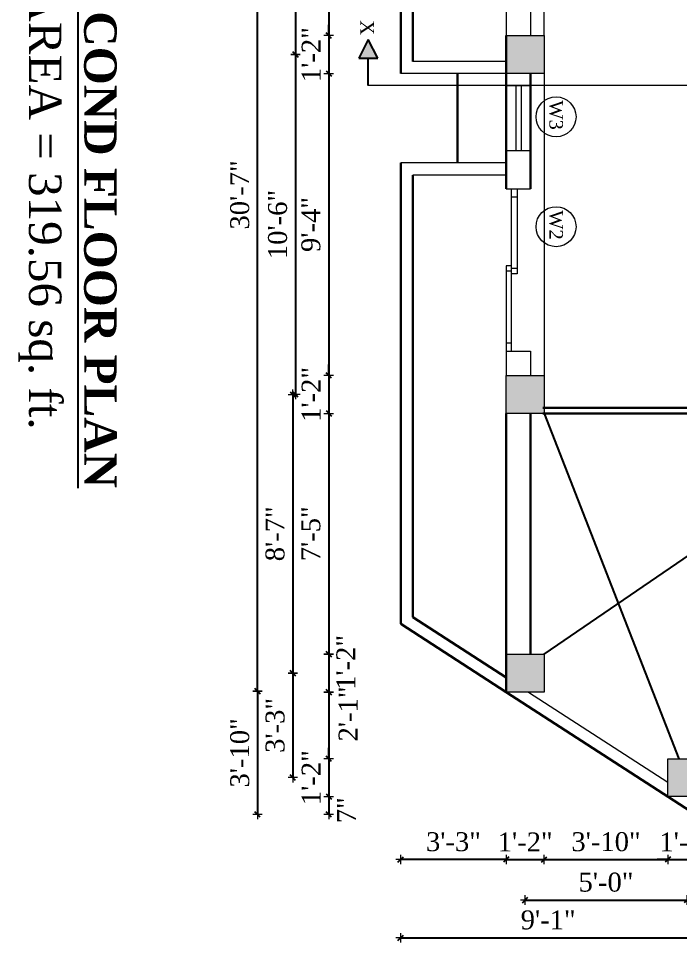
# Model space of a CAD drawing. Header units: inches. Extents: x 151827 to 346502, y -56182 to -23217.
# Drawn here: x 166380.8 to 166625.5, y -26764 to -26422.6 of the extents above; entities that cross this region are included whole.
import ezdxf

# ---------------------------------------------------------------- set-up
doc = ezdxf.new("R2010")
doc.units = ezdxf.units.IN
doc.header["$LTSCALE"] = 5
doc.header["$MEASUREMENT"] = 0
for name, color, linetype, lineweight in [('A-WALL', 7, 'Continuous', 9), ('Dimension', 7, 'Continuous', 18), ('Dw', 2, 'Continuous', 18)]:
    doc.layers.add(name, color=color, linetype=linetype, lineweight=lineweight)
doc.layers.add('dim line', color=7, linetype='Continuous', lineweight=15, true_color=0xfab2b2)
doc.layers.add('TEXT', color=6, linetype='Continuous')
doc.layers.add('WALL', color=7, linetype='Continuous')
doc.styles.add('ordinary', font='times.ttf')
doc.dimstyles.new('Copy of 96', dxfattribs={"dimtxt": 7, "dimasz": 4, "dimexe": 0.5, "dimexo": 0.5, "dimgap": 3, "dimtad": 1, "dimdec": 1, "dimzin": 11, "dimdsep": 46, "dimlunit": 4, "dimtxsty": 'ordinary', "dimblk": 'OBLIQUE', "dimcen": 0.09, "dimse1": 1, "dimse2": 1, "dimclrt": 6, "dimazin": 0, "dimtfac": 1, "dimtdec": 1, "dimtix": 1, "dimtmove": 2, "dimatfit": 3, "dimldrblk": 'leader', "dimfxl": 0.5, "dimfxlon": 1, "dimtolj": 1, "dimtzin": 0, "dimarcsym": 0})

# ---------------------------------------------------------------- blocks, each defined once
blk = doc.blocks.new('oblique')
at = {"color": 0, "lineweight": -2}
blk.add_line((0.25, 0.25), (-0.25, -0.25), dxfattribs=at)
at = {"layer": 'dim line', "lineweight": 9}
for p, q in [((-0.4375, 0), (0.4375, 0)), ((0, 0.4375), (0, -0.4375))]:
    blk.add_line(p, q, dxfattribs=at)
blk = doc.blocks.new('*D2482')
at = {"layer": 'A-WALL', "color": 0, "lineweight": -2, "ltscale": 5, "transparency": 16777216}
for p, q in [((166561.05, -26733.35), (166557.05, -26733.35)), ((166561.05, -26733.35), (166575.05, -26733.35)), ((166575.05, -26733.35), (166579.05, -26733.35))]:
    blk.add_line(p, q, dxfattribs=at)
at = {"layer": 'Defpoints', "color": 0, "ltscale": 5, "transparency": 16777216}
for p in [(166561.05, -26671.48), (166575.05, -26671.48), (166575.05, -26733.35)]:
    blk.add_point(p, dxfattribs=at)
at = {"layer": 'A-WALL', "color": 0, "lineweight": -2, "ltscale": 5, "transparency": 16777216, "xscale": 4, "yscale": 4, "zscale": 4}
blk.add_blockref('oblique', (166561.05, -26733.35), dxfattribs=at)
at = {"layer": 'A-WALL', "color": 0, "lineweight": -2, "ltscale": 5, "transparency": 16777216, "xscale": 4, "yscale": 4, "zscale": 4, "rotation": 180}
blk.add_blockref('oblique', (166575.05, -26733.35), dxfattribs=at)
at = {"layer": 'A-WALL', "color": 6, "ltscale": 5, "transparency": 16777216, "insert": (166568.05, -26726.85), "char_height": 7, "attachment_point": 5, "style": 'ordinary'}
blk.add_mtext('\\A1;1\'-2"', dxfattribs=at)
blk = doc.blocks.new('_OBLIQUE')
at = {"color": 0, "linetype": 'ByBlock'}
blk.add_line((-0.5, -0.5), (0.5, 0.5), dxfattribs=at)
blk = doc.blocks.new('leader')
at = {"layer": 'Dimension'}
for p, q in [((0, -4.328), (0, 4.328)), ((-4.424, 0), (4.424, 0))]:
    blk.add_line(p, q, dxfattribs=at)
blk = doc.blocks.new('*D2483')
at = {"layer": 'A-WALL', "color": 0, "lineweight": -2, "ltscale": 5, "transparency": 16777216}
blk.add_line((166575.05, -26733.35), (166620.83, -26733.35), dxfattribs=at)
at = {"layer": 'Defpoints', "color": 0, "ltscale": 5, "transparency": 16777216}
for p in [(166575.05, -26671.48), (166620.83, -26710.09), (166620.83, -26733.35)]:
    blk.add_point(p, dxfattribs=at)
at = {"layer": 'A-WALL', "color": 0, "lineweight": -2, "ltscale": 5, "transparency": 16777216, "xscale": 4, "yscale": 4, "zscale": 4, "rotation": 180}
blk.add_blockref('oblique', (166575.05, -26733.35), dxfattribs=at)
at = {"layer": 'A-WALL', "color": 0, "lineweight": -2, "ltscale": 5, "transparency": 16777216, "xscale": 4, "yscale": 4, "zscale": 4}
blk.add_blockref('oblique', (166620.83, -26733.35), dxfattribs=at)
at = {"layer": 'A-WALL', "color": 6, "ltscale": 5, "transparency": 16777216, "insert": (166597.94, -26726.79), "char_height": 7, "attachment_point": 5, "style": 'ordinary'}
blk.add_mtext('\\A1;3\'-10"', dxfattribs=at)
blk = doc.blocks.new('*D2484')
at = {"layer": 'A-WALL', "color": 0, "lineweight": -2, "ltscale": 5, "transparency": 16777216}
for p, q in [((166620.83, -26733.35), (166616.83, -26733.35)), ((166620.83, -26733.35), (166634.83, -26733.35)), ((166634.83, -26733.35), (166638.83, -26733.35))]:
    blk.add_line(p, q, dxfattribs=at)
at = {"layer": 'Defpoints', "color": 0, "ltscale": 5, "transparency": 16777216}
for p in [(166620.83, -26710.09), (166634.83, -26710.09), (166634.83, -26733.35)]:
    blk.add_point(p, dxfattribs=at)
at = {"layer": 'A-WALL', "color": 0, "lineweight": -2, "ltscale": 5, "transparency": 16777216, "xscale": 4, "yscale": 4, "zscale": 4}
blk.add_blockref('oblique', (166620.83, -26733.35), dxfattribs=at)
at = {"layer": 'A-WALL', "color": 0, "lineweight": -2, "ltscale": 5, "transparency": 16777216, "xscale": 4, "yscale": 4, "zscale": 4, "rotation": 180}
blk.add_blockref('oblique', (166634.83, -26733.35), dxfattribs=at)
at = {"layer": 'A-WALL', "color": 6, "ltscale": 5, "transparency": 16777216, "insert": (166627.83, -26726.85), "char_height": 7, "attachment_point": 5, "style": 'ordinary'}
blk.add_mtext('\\A1;1\'-2"', dxfattribs=at)
blk = doc.blocks.new('*D2489')
at = {"layer": 'A-WALL', "color": 0, "lineweight": -2, "ltscale": 5, "transparency": 16777216}
blk.add_line((166568.05, -26748.31), (166627.83, -26748.31), dxfattribs=at)
at = {"layer": 'Defpoints', "color": 0, "ltscale": 5, "transparency": 16777216}
for p in [(166568.05, -26664.48), (166627.83, -26703.09), (166627.83, -26748.31)]:
    blk.add_point(p, dxfattribs=at)
at = {"layer": 'A-WALL', "color": 0, "lineweight": -2, "ltscale": 5, "transparency": 16777216, "xscale": 4, "yscale": 4, "zscale": 4, "rotation": 180}
blk.add_blockref('oblique', (166568.05, -26748.31), dxfattribs=at)
at = {"layer": 'A-WALL', "color": 0, "lineweight": -2, "ltscale": 5, "transparency": 16777216, "xscale": 4, "yscale": 4, "zscale": 4}
blk.add_blockref('oblique', (166627.83, -26748.31), dxfattribs=at)
at = {"layer": 'A-WALL', "color": 6, "ltscale": 5, "transparency": 16777216, "insert": (166597.94, -26741.75), "char_height": 7, "attachment_point": 5, "style": 'ordinary'}
blk.add_mtext('\\A1;5\'-0"', dxfattribs=at)
blk = doc.blocks.new('*D2505')
at = {"layer": 'A-WALL', "color": 0, "lineweight": -2, "ltscale": 5, "transparency": 16777216}
blk.add_line((166522.05, -26762.26), (166631.06, -26762.26), dxfattribs=at)
at = {"layer": 'Defpoints', "color": 0, "ltscale": 5, "transparency": 16777216}
for p in [(166522.05, -26646.28), (166631.06, -26716.72), (166631.06, -26762.26)]:
    blk.add_point(p, dxfattribs=at)
at = {"layer": 'A-WALL', "color": 0, "lineweight": -2, "ltscale": 5, "transparency": 16777216, "xscale": 4, "yscale": 4, "zscale": 4, "rotation": 180}
blk.add_blockref('oblique', (166522.05, -26762.26), dxfattribs=at)
at = {"layer": 'A-WALL', "color": 0, "lineweight": -2, "ltscale": 5, "transparency": 16777216, "xscale": 4, "yscale": 4, "zscale": 4}
blk.add_blockref('oblique', (166631.06, -26762.26), dxfattribs=at)
at = {"layer": 'A-WALL', "color": 6, "ltscale": 5, "transparency": 16777216, "insert": (166576.55, -26755.69), "char_height": 7, "attachment_point": 5, "style": 'ordinary'}
blk.add_mtext('\\A1;9\'-1"', dxfattribs=at)
blk = doc.blocks.new('*D2508')
at = {"layer": 'A-WALL', "color": 0, "lineweight": -2, "ltscale": 5, "transparency": 16777216}
blk.add_line((166495.44, -26318.69), (166495.44, -26428.91), dxfattribs=at)
at = {"layer": 'Defpoints', "color": 0, "ltscale": 5, "transparency": 16777216}
for p in [(166561.05, -26318.69), (166495.44, -26428.91), (166561.05, -26428.91)]:
    blk.add_point(p, dxfattribs=at)
at = {"layer": 'A-WALL', "color": 0, "lineweight": -2, "ltscale": 5, "transparency": 16777216, "xscale": 4, "yscale": 4, "zscale": 4}
for p, rotation in [((166495.44, -26318.69), 90), ((166495.44, -26428.91), 270)]:
    blk.add_blockref('oblique', p, dxfattribs=dict(at, rotation=rotation))
at = {"layer": 'A-WALL', "color": 6, "ltscale": 5, "transparency": 16777216, "insert": (166488.87, -26373.8), "char_height": 7, "attachment_point": 5, "rotation": 90, "style": 'ordinary'}
blk.add_mtext('\\A1;9\'-2"', dxfattribs=at)
blk = doc.blocks.new('*D2509')
at = {"layer": 'A-WALL', "color": 0, "lineweight": -2, "ltscale": 5, "transparency": 16777216}
for p, q in [((166495.44, -26428.91), (166495.44, -26424.91)), ((166495.44, -26428.91), (166495.44, -26442.91)), ((166495.44, -26442.91), (166495.44, -26446.91))]:
    blk.add_line(p, q, dxfattribs=at)
at = {"layer": 'Defpoints', "color": 0, "ltscale": 5, "transparency": 16777216}
for p in [(166561.05, -26428.91), (166495.44, -26442.91), (166561.05, -26442.91)]:
    blk.add_point(p, dxfattribs=at)
at = {"layer": 'A-WALL', "color": 0, "lineweight": -2, "ltscale": 5, "transparency": 16777216, "xscale": 4, "yscale": 4, "zscale": 4}
for p, rotation in [((166495.44, -26428.91), 270), ((166495.44, -26442.91), 90)]:
    blk.add_blockref('oblique', p, dxfattribs=dict(at, rotation=rotation))
at = {"layer": 'A-WALL', "color": 6, "ltscale": 5, "transparency": 16777216, "insert": (166488.94, -26435.91), "char_height": 7, "attachment_point": 5, "rotation": 90, "style": 'ordinary'}
blk.add_mtext('\\A1;1\'-2"', dxfattribs=at)
blk = doc.blocks.new('*D2510')
at = {"layer": 'A-WALL', "color": 0, "lineweight": -2, "ltscale": 5, "transparency": 16777216}
blk.add_line((166495.44, -26442.91), (166495.44, -26554.47), dxfattribs=at)
at = {"layer": 'Defpoints', "color": 0, "ltscale": 5, "transparency": 16777216}
for p in [(166561.05, -26442.91), (166495.44, -26554.47), (166561.05, -26554.47)]:
    blk.add_point(p, dxfattribs=at)
at = {"layer": 'A-WALL', "color": 0, "lineweight": -2, "ltscale": 5, "transparency": 16777216, "xscale": 4, "yscale": 4, "zscale": 4}
for p, rotation in [((166495.44, -26442.91), 90), ((166495.44, -26554.47), 270)]:
    blk.add_blockref('oblique', p, dxfattribs=dict(at, rotation=rotation))
at = {"layer": 'A-WALL', "color": 6, "ltscale": 5, "transparency": 16777216, "insert": (166488.87, -26498.69), "char_height": 7, "attachment_point": 5, "rotation": 90, "style": 'ordinary'}
blk.add_mtext('\\A1;9\'-4"', dxfattribs=at)
blk = doc.blocks.new('*D2511')
at = {"layer": 'A-WALL', "color": 0, "lineweight": -2, "ltscale": 5, "transparency": 16777216}
for p, q in [((166495.44, -26554.47), (166495.44, -26550.47)), ((166495.44, -26554.47), (166495.44, -26568.47)), ((166495.44, -26568.47), (166495.44, -26572.47))]:
    blk.add_line(p, q, dxfattribs=at)
at = {"layer": 'Defpoints', "color": 0, "ltscale": 5, "transparency": 16777216}
for p in [(166561.05, -26554.47), (166495.44, -26568.47), (166561.05, -26568.47)]:
    blk.add_point(p, dxfattribs=at)
at = {"layer": 'A-WALL', "color": 0, "lineweight": -2, "ltscale": 5, "transparency": 16777216, "xscale": 4, "yscale": 4, "zscale": 4}
for p, rotation in [((166495.44, -26554.47), 270), ((166495.44, -26568.47), 90)]:
    blk.add_blockref('oblique', p, dxfattribs=dict(at, rotation=rotation))
at = {"layer": 'A-WALL', "color": 6, "ltscale": 5, "transparency": 16777216, "insert": (166488.94, -26561.47), "char_height": 7, "attachment_point": 5, "rotation": 90, "style": 'ordinary'}
blk.add_mtext('\\A1;1\'-2"', dxfattribs=at)
blk = doc.blocks.new('*D2512')
at = {"layer": 'A-WALL', "color": 0, "lineweight": -2, "ltscale": 5, "transparency": 16777216}
blk.add_line((166495.44, -26568.47), (166495.44, -26657.48), dxfattribs=at)
at = {"layer": 'Defpoints', "color": 0, "ltscale": 5, "transparency": 16777216}
for p in [(166561.05, -26568.47), (166495.44, -26657.48), (166561.05, -26657.48)]:
    blk.add_point(p, dxfattribs=at)
at = {"layer": 'A-WALL', "color": 0, "lineweight": -2, "ltscale": 5, "transparency": 16777216, "xscale": 4, "yscale": 4, "zscale": 4}
for p, rotation in [((166495.44, -26568.47), 90), ((166495.44, -26657.48), 270)]:
    blk.add_blockref('oblique', p, dxfattribs=dict(at, rotation=rotation))
at = {"layer": 'A-WALL', "color": 6, "ltscale": 5, "transparency": 16777216, "insert": (166488.87, -26612.98), "char_height": 7, "attachment_point": 5, "rotation": 90, "style": 'ordinary'}
blk.add_mtext('\\A1;7\'-5"', dxfattribs=at)
blk = doc.blocks.new('*D2513')
at = {"layer": 'A-WALL', "color": 0, "lineweight": -2, "ltscale": 5, "transparency": 16777216}
blk.add_line((166495.44, -26657.48), (166495.44, -26671.48), dxfattribs=at)
at = {"layer": 'Defpoints', "color": 0, "ltscale": 5, "transparency": 16777216}
for p in [(166561.05, -26657.48), (166495.44, -26671.48), (166561.05, -26671.48)]:
    blk.add_point(p, dxfattribs=at)
at = {"layer": 'A-WALL', "color": 0, "lineweight": -2, "ltscale": 5, "transparency": 16777216, "xscale": 4, "yscale": 4, "zscale": 4}
for p, rotation in [((166495.44, -26657.48), 90), ((166495.44, -26671.48), 270)]:
    blk.add_blockref('oblique', p, dxfattribs=dict(at, rotation=rotation))
at = {"layer": 'A-WALL', "color": 6, "ltscale": 5, "transparency": 16777216, "insert": (166501.76, -26660.51), "char_height": 7, "attachment_point": 5, "rotation": 90, "style": 'ordinary'}
blk.add_mtext('\\A1;1\'-2"', dxfattribs=at)
blk = doc.blocks.new('*D2514')
at = {"layer": 'A-WALL', "color": 0, "lineweight": -2, "ltscale": 5, "transparency": 16777216}
blk.add_line((166495.44, -26671.48), (166495.44, -26696.09), dxfattribs=at)
at = {"layer": 'Defpoints', "color": 0, "ltscale": 5, "transparency": 16777216}
for p in [(166561.05, -26671.48), (166495.44, -26696.09), (166620.83, -26696.09)]:
    blk.add_point(p, dxfattribs=at)
at = {"layer": 'A-WALL', "color": 0, "lineweight": -2, "ltscale": 5, "transparency": 16777216, "xscale": 4, "yscale": 4, "zscale": 4}
for p, rotation in [((166495.44, -26671.48), 90), ((166495.44, -26696.09), 270)]:
    blk.add_blockref('oblique', p, dxfattribs=dict(at, rotation=rotation))
at = {"layer": 'A-WALL', "color": 6, "ltscale": 5, "transparency": 16777216, "insert": (166502.59, -26679.55), "char_height": 7, "attachment_point": 5, "rotation": 90, "style": 'ordinary'}
blk.add_mtext('\\A1;2\'-1"', dxfattribs=at)
blk = doc.blocks.new('*D2515')
at = {"layer": 'A-WALL', "color": 0, "lineweight": -2, "ltscale": 5, "transparency": 16777216}
for p, q in [((166495.44, -26696.09), (166495.44, -26692.09)), ((166495.44, -26696.09), (166495.44, -26710.09)), ((166495.44, -26710.09), (166495.44, -26714.09))]:
    blk.add_line(p, q, dxfattribs=at)
at = {"layer": 'Defpoints', "color": 0, "ltscale": 5, "transparency": 16777216}
for p in [(166620.83, -26696.09), (166495.44, -26710.09), (166620.83, -26710.09)]:
    blk.add_point(p, dxfattribs=at)
at = {"layer": 'A-WALL', "color": 0, "lineweight": -2, "ltscale": 5, "transparency": 16777216, "xscale": 4, "yscale": 4, "zscale": 4}
for p, rotation in [((166495.44, -26696.09), 270), ((166495.44, -26710.09), 90)]:
    blk.add_blockref('oblique', p, dxfattribs=dict(at, rotation=rotation))
at = {"layer": 'A-WALL', "color": 6, "ltscale": 5, "transparency": 16777216, "insert": (166488.94, -26703.09), "char_height": 7, "attachment_point": 5, "rotation": 90, "style": 'ordinary'}
blk.add_mtext('\\A1;1\'-2"', dxfattribs=at)
blk = doc.blocks.new('*D2516')
at = {"layer": 'A-WALL', "color": 0, "lineweight": -2, "ltscale": 5, "transparency": 16777216}
blk.add_line((166495.44, -26710.09), (166495.44, -26716.72), dxfattribs=at)
at = {"layer": 'Defpoints', "color": 0, "ltscale": 5, "transparency": 16777216}
for p in [(166620.83, -26710.09), (166495.44, -26716.72), (166631.06, -26716.72)]:
    blk.add_point(p, dxfattribs=at)
at = {"layer": 'A-WALL', "color": 0, "lineweight": -2, "ltscale": 5, "transparency": 16777216, "xscale": 4, "yscale": 4, "zscale": 4}
for p, rotation in [((166495.44, -26710.09), 90), ((166495.44, -26716.72), 270)]:
    blk.add_blockref('oblique', p, dxfattribs=dict(at, rotation=rotation))
at = {"layer": 'A-WALL', "color": 6, "ltscale": 5, "transparency": 16777216, "insert": (166502.05, -26715.14), "char_height": 7, "attachment_point": 5, "rotation": 90, "style": 'ordinary'}
blk.add_mtext('\\A1;7"', dxfattribs=at)
blk = doc.blocks.new('*D2517')
at = {"layer": 'A-WALL', "color": 0, "lineweight": -2, "ltscale": 5, "transparency": 16777216}
blk.add_line((166483.13, -26311.69), (166483.13, -26435.91), dxfattribs=at)
at = {"layer": 'Defpoints', "color": 0, "ltscale": 5, "transparency": 16777216}
for p in [(166568.05, -26311.69), (166483.13, -26435.91), (166568.05, -26435.91)]:
    blk.add_point(p, dxfattribs=at)
at = {"layer": 'A-WALL', "color": 0, "lineweight": -2, "ltscale": 5, "transparency": 16777216, "xscale": 4, "yscale": 4, "zscale": 4}
for p, rotation in [((166483.13, -26311.69), 90), ((166483.13, -26435.91), 270)]:
    blk.add_blockref('oblique', p, dxfattribs=dict(at, rotation=rotation))
at = {"layer": 'A-WALL', "color": 6, "ltscale": 5, "transparency": 16777216, "insert": (166476.57, -26373.8), "char_height": 7, "attachment_point": 5, "rotation": 90, "style": 'ordinary'}
blk.add_mtext('\\A1;10\'-4"', dxfattribs=at)
blk = doc.blocks.new('*D2518')
at = {"layer": 'A-WALL', "color": 0, "lineweight": -2, "ltscale": 5, "transparency": 16777216}
blk.add_line((166482.2, -26561.47), (166482.2, -26664.48), dxfattribs=at)
at = {"layer": 'Defpoints', "color": 0, "ltscale": 5, "transparency": 16777216}
for p in [(166568.05, -26561.47), (166482.2, -26664.48), (166568.05, -26664.48)]:
    blk.add_point(p, dxfattribs=at)
at = {"layer": 'A-WALL', "color": 0, "lineweight": -2, "ltscale": 5, "transparency": 16777216, "xscale": 4, "yscale": 4, "zscale": 4}
for p, rotation in [((166482.2, -26561.47), 90), ((166482.2, -26664.48), 270)]:
    blk.add_blockref('oblique', p, dxfattribs=dict(at, rotation=rotation))
at = {"layer": 'A-WALL', "color": 6, "ltscale": 5, "transparency": 16777216, "insert": (166475.63, -26612.98), "char_height": 7, "attachment_point": 5, "rotation": 90, "style": 'ordinary'}
blk.add_mtext('\\A1;8\'-7"', dxfattribs=at)
blk = doc.blocks.new('*D2519')
at = {"layer": 'A-WALL', "color": 0, "lineweight": -2, "ltscale": 5, "transparency": 16777216}
blk.add_line((166483.13, -26435.91), (166483.13, -26561.47), dxfattribs=at)
at = {"layer": 'Defpoints', "color": 0, "ltscale": 5, "transparency": 16777216}
for p in [(166568.05, -26435.91), (166483.13, -26561.47), (166568.05, -26561.47)]:
    blk.add_point(p, dxfattribs=at)
at = {"layer": 'A-WALL', "color": 0, "lineweight": -2, "ltscale": 5, "transparency": 16777216, "xscale": 4, "yscale": 4, "zscale": 4}
for p, rotation in [((166483.13, -26435.91), 90), ((166483.13, -26561.47), 270)]:
    blk.add_blockref('oblique', p, dxfattribs=dict(at, rotation=rotation))
at = {"layer": 'A-WALL', "color": 6, "ltscale": 5, "transparency": 16777216, "insert": (166476.57, -26498.69), "char_height": 7, "attachment_point": 5, "rotation": 90, "style": 'ordinary'}
blk.add_mtext('\\A1;10\'-6"', dxfattribs=at)
blk = doc.blocks.new('*D2520')
at = {"layer": 'A-WALL', "color": 0, "lineweight": -2, "ltscale": 5, "transparency": 16777216}
blk.add_line((166482.2, -26664.48), (166482.2, -26703.09), dxfattribs=at)
at = {"layer": 'Defpoints', "color": 0, "ltscale": 5, "transparency": 16777216}
for p in [(166568.05, -26664.48), (166482.2, -26703.09), (166627.83, -26703.09)]:
    blk.add_point(p, dxfattribs=at)
at = {"layer": 'A-WALL', "color": 0, "lineweight": -2, "ltscale": 5, "transparency": 16777216, "xscale": 4, "yscale": 4, "zscale": 4}
for p, rotation in [((166482.2, -26664.48), 90), ((166482.2, -26703.09), 270)]:
    blk.add_blockref('oblique', p, dxfattribs=dict(at, rotation=rotation))
at = {"layer": 'A-WALL', "color": 6, "ltscale": 5, "transparency": 16777216, "insert": (166475.64, -26683.79), "char_height": 7, "attachment_point": 5, "rotation": 90, "style": 'ordinary'}
blk.add_mtext('\\A1;3\'-3"', dxfattribs=at)
blk = doc.blocks.new('*D2521')
at = {"layer": 'A-WALL', "color": 0, "lineweight": -2, "ltscale": 5, "transparency": 16777216}
blk.add_line((166469.14, -26671.16), (166469.14, -26304.36), dxfattribs=at)
at = {"layer": 'Defpoints', "color": 0, "ltscale": 5, "transparency": 16777216}
for p in [(166469.14, -26304.36), (166561.05, -26304.36), (166561.05, -26671.16)]:
    blk.add_point(p, dxfattribs=at)
at = {"layer": 'A-WALL', "color": 0, "lineweight": -2, "ltscale": 5, "transparency": 16777216, "xscale": 4, "yscale": 4, "zscale": 4}
for p, rotation in [((166469.14, -26304.36), 90), ((166469.14, -26671.16), 270)]:
    blk.add_blockref('oblique', p, dxfattribs=dict(at, rotation=rotation))
at = {"layer": 'A-WALL', "color": 6, "ltscale": 5, "transparency": 16777216, "insert": (166462.57, -26487.76), "char_height": 7, "attachment_point": 5, "rotation": 90, "style": 'ordinary'}
blk.add_mtext('\\A1;30\'-7"', dxfattribs=at)
blk = doc.blocks.new('*D2522')
at = {"layer": 'A-WALL', "color": 0, "lineweight": -2, "ltscale": 5, "transparency": 16777216}
blk.add_line((166469.14, -26671.16), (166469.14, -26716.72), dxfattribs=at)
at = {"layer": 'Defpoints', "color": 0, "ltscale": 5, "transparency": 16777216}
for p in [(166561.05, -26671.16), (166469.14, -26716.72), (166631.06, -26716.72)]:
    blk.add_point(p, dxfattribs=at)
at = {"layer": 'A-WALL', "color": 0, "lineweight": -2, "ltscale": 5, "transparency": 16777216, "xscale": 4, "yscale": 4, "zscale": 4}
for p, rotation in [((166469.14, -26671.16), 90), ((166469.14, -26716.72), 270)]:
    blk.add_blockref('oblique', p, dxfattribs=dict(at, rotation=rotation))
at = {"layer": 'A-WALL', "color": 6, "ltscale": 5, "transparency": 16777216, "insert": (166462.58, -26693.94), "char_height": 7, "attachment_point": 5, "rotation": 90, "style": 'ordinary'}
blk.add_mtext('\\A1;3\'-10"', dxfattribs=at)
blk = doc.blocks.new('*D2653')
at = {"layer": 'A-WALL', "color": 0, "lineweight": -2, "ltscale": 5, "transparency": 16777216}
blk.add_line((166561.05, -26733.35), (166522.05, -26733.35), dxfattribs=at)
at = {"layer": 'Defpoints', "color": 0, "ltscale": 5, "transparency": 16777216}
for p in [(166522.05, -26646.28), (166561.05, -26671.48), (166522.05, -26733.35)]:
    blk.add_point(p, dxfattribs=at)
at = {"layer": 'A-WALL', "color": 0, "lineweight": -2, "ltscale": 5, "transparency": 16777216, "xscale": 4, "yscale": 4, "zscale": 4, "rotation": 180}
blk.add_blockref('oblique', (166522.05, -26733.35), dxfattribs=at)
at = {"layer": 'A-WALL', "color": 0, "lineweight": -2, "ltscale": 5, "transparency": 16777216, "xscale": 4, "yscale": 4, "zscale": 4}
blk.add_blockref('oblique', (166561.05, -26733.35), dxfattribs=at)
at = {"layer": 'A-WALL', "color": 6, "ltscale": 5, "transparency": 16777216, "insert": (166541.55, -26726.79), "char_height": 7, "attachment_point": 5, "style": 'ordinary'}
blk.add_mtext('\\A1;3\'-3"', dxfattribs=at)

msp = doc.modelspace()

# ---------------------------------------------------------------- hatches: boundary and pattern name
at = {"ltscale": 5}
msp.add_hatch(color=256, dxfattribs=at).paths.add_polyline_path([(166506.62, -26437.19), (166513.63, -26437.19), (166510.05, -26430.31)])
at = {"layer": 'WALL', "linetype": 'ByBlock', "ltscale": 5, "true_color": 0xf8991e}
h = msp.add_hatch(color=30, dxfattribs=at)
h.dxf.hatch_style = 1
h.paths.add_polyline_path([(166575.05, -26428.91), (166561.05, -26428.91), (166561.05, -26442.91), (166575.05, -26442.91)])
h = msp.add_hatch(color=30, dxfattribs=at)
h.dxf.hatch_style = 1
h.paths.add_polyline_path([(166575.05, -26554.47), (166561.05, -26554.47), (166561.05, -26568.47), (166575.05, -26568.47)])
h = msp.add_hatch(color=30, dxfattribs=at)
h.dxf.hatch_style = 1
h.paths.add_polyline_path([(166575.05, -26657.48), (166561.05, -26657.48), (166561.05, -26671.48), (166575.05, -26671.48)])
h = msp.add_hatch(color=30, dxfattribs=at)
h.dxf.hatch_style = 1
h.paths.add_polyline_path([(166634.83, -26696.09), (166620.83, -26696.09), (166620.83, -26710.09), (166634.83, -26710.09)])

# ---------------------------------------------------------------- linework, layer by layer
at = {"ltscale": 5}
for p, q in [((166510.05, -26430.31, -72.71), (166506.62, -26437.19, -72.71)), ((166513.63, -26437.19, -72.71), (166510.05, -26430.31, -72.71)), ((166506.62, -26437.19, -72.71), (166513.63, -26437.19, -72.71)), ((166510.05, -26447.29, -72.71), (166510.05, -26437.19, -72.71))]:
    msp.add_line(p, q, dxfattribs=at)
at = {"layer": 'A-WALL', "lineweight": 30}
for p, q in [((166522.05, -26442.91, -72.71), (166522.05, -26303.44, -72.71)), ((166526.55, -26438.41, -72.71), (166526.55, -26308.05, -72.71)), ((166561.05, -26485.47, -72.71), (166561.05, -26428.91, -72.71)), ((166543.05, -26475.91, -72.71), (166543.05, -26442.91, -72.71)), ((166570.05, -26485.47, -72.71), (166570.05, -26442.91, -72.71)), ((166522.05, -26646.28, -72.71), (166522.05, -26475.91, -72.71)), ((166526.55, -26643.83, -72.71), (166526.55, -26480.41, -72.71)), ((166701.33, -26566.47, -72.71), (166574.55, -26566.47, -72.71)), ((166561.05, -26671.48, -72.71), (166561.05, -26568.47, -72.71)), ((166570.05, -26657.48, -72.71), (166570.05, -26568.47, -72.71)), ((166701.33, -26568.47, -72.71), (166574.55, -26568.47, -72.71)), ((166561.05, -26671.48, -72.71), (166522.05, -26646.28, -72.71)), ((166561.05, -26666.12, -72.71), (166526.55, -26643.83, -72.71)), ((166631.06, -26716.72, -72.71), (166561.05, -26671.48, -72.71))]:
    msp.add_line(p, q, dxfattribs=at)
at = {"layer": 'A-WALL', "ltscale": 5}
for p, q in [((166575.05, -26428.91, -72.71), (166575.05, -26318.69, -72.71)), ((166561.05, -26419.91, -72.71), (166561.05, -26428.91, -72.71)), ((166570.05, -26419.91, -72.71), (166570.05, -26428.91, -72.71)), ((166561.05, -26438.41, -72.71), (166526.55, -26438.41, -72.71)), ((166561.05, -26442.91, -72.71), (166522.05, -26442.91, -72.71)), ((166575.05, -26442.91, -72.71), (166575.05, -26554.47, -72.71)), ((166798.62, -26447.29, -72.71), (166510.05, -26447.29, -72.71)), ((166570.05, -26447.41, -72.71), (166561.05, -26447.41, -72.71)), ((166570.05, -26471.41, -72.71), (166561.05, -26471.41, -72.71)), ((166561.05, -26475.91, -72.71), (166522.05, -26475.91, -72.71)), ((166561.05, -26480.41, -72.71), (166526.55, -26480.41, -72.71)), ((166561.05, -26485.47, -72.71), (166570.05, -26485.47, -72.71)), ((166563.05, -26545.47, -72.71), (166563.05, -26485.47, -72.71)), ((166565.05, -26485.47, -72.71), (166565.05, -26516.97, -72.71)), ((166563.05, -26488.47, -72.71), (166565.05, -26488.47, -72.71)), ((166561.05, -26513.97, -72.71), (166561.05, -26545.47, -72.71)), ((166563.05, -26513.97, -72.71), (166561.05, -26513.97, -72.71)), ((166563.05, -26515.97, -72.71), (166561.05, -26515.97, -72.71)), ((166563.05, -26516.97, -72.71), (166563.05, -26513.97, -72.71)), ((166565.05, -26514.97, -72.71), (166563.05, -26514.97, -72.71)), ((166565.05, -26516.97, -72.71), (166563.05, -26516.97, -72.71)), ((166561.05, -26542.47, -72.71), (166563.05, -26542.47, -72.71)), ((166561.05, -26545.47, -72.71), (166561.05, -26554.47, -72.71)), ((166561.05, -26545.47, -72.71), (166570.05, -26545.47, -72.71)), ((166570.05, -26545.47, -72.71), (166570.05, -26554.47, -72.71))]:
    msp.add_line(p, q, dxfattribs=at)
at = {"layer": 'A-WALL', "ltscale": 5, "elevation": -72.71}
for points in [[(166575.05, -26428.91), (166575.05, -26442.91), (166561.05, -26442.91), (166561.05, -26428.91)], [(166575.05, -26554.47), (166575.05, -26568.47), (166561.05, -26568.47), (166561.05, -26554.47)], [(166575.05, -26657.48), (166575.05, -26671.48), (166561.05, -26671.48), (166561.05, -26657.48)], [(166634.83, -26696.09), (166634.83, -26710.09), (166620.83, -26710.09), (166620.83, -26696.09)]]:
    msp.add_lwpolyline(points, close=True, dxfattribs=at)
msp.add_lwpolyline([(166570.05, -26568.47), (166570.05, -26568.47), (166570.05, -26657.48), (166575.05, -26657.48), (166575.05, -26671.48), (166569.34, -26671.48), (166620.83, -26704.75), (166620.83, -26696.09), (166634.83, -26696.09), (166634.83, -26700.98), (166710.16, -26568.47), (166701.33, -26568.47)], dxfattribs=at)
at = {"layer": 'A-WALL', "ltscale": 5}
for centre in [(166579.47, -26458.91, -72.71), (166579.47, -26499.51, -72.71)]:
    msp.add_circle(centre, 7.38, dxfattribs=at)
at = {"layer": 'Dw', "color": 3}
for p, q in [((166564.55, -26447.41, -72.71), (166564.55, -26471.41, -72.71)), ((166566.55, -26447.41, -72.71), (166566.55, -26471.41, -72.71))]:
    msp.add_line(p, q, dxfattribs=at)
at = {"layer": 'WALL', "color": 30, "linetype": 'ByBlock', "ltscale": 5, "true_color": 0xf8991e}
for p, q in [((166575.05, -26657.48, -72.71), (166704.98, -26568.47, -72.71)), ((166575.05, -26568.47, -72.71), (166624.88, -26696.09, -72.71))]:
    msp.add_line(p, q, dxfattribs=at)

# ---------------------------------------------------------------- texts
at = {"layer": 'TEXT', "style": 'ordinary'}
for s, p in [('X', (166507.17, -26423.24, -72.71)), ('W3', (166577.03, -26452.79, -72.71)), ('W2', (166577.03, -26493.39, -72.71))]:
    msp.add_text(s, height=5, rotation=270, dxfattribs=at).set_placement(p)
at = {"layer": 'TEXT', "char_height": 12, "width": 219.8151, "attachment_point": 8, "rotation": 270, "style": 'ordinary'}
for s, insert in [('{\\fTimes New Roman|b1|i0|c0|p18;\\LSECOND FLOOR PLAN}', (166404.9, -26496.91, -72.71)), ('AREA = 319.56 sq. ft.', (166380.77, -26492.6, -72.71))]:
    msp.add_mtext(s, dxfattribs=dict(at, insert=insert))

# ---------------------------------------------------------------- dimensions: what is measured, and where the dimension line sits
at = {"layer": 'A-WALL', "ltscale": 5}
for base, p1, p2, picture, middle in [((166469.14, -26304.36, -72.71), (166561.05, -26671.16, -72.71), (166561.05, -26304.36, -72.71), '*D2521', (166462.57, -26487.76, -72.71)), ((166483.13, -26435.91, -72.71), (166568.05, -26311.69, -72.71), (166568.05, -26435.91, -72.71), '*D2517', (166476.57, -26373.8, -72.71)), ((166495.44, -26428.91, -72.71), (166561.05, -26318.69, -72.71), (166561.05, -26428.91, -72.71), '*D2508', (166488.87, -26373.8, -72.71)), ((166495.44, -26442.91, -72.71), (166561.05, -26428.91, -72.71), (166561.05, -26442.91, -72.71), '*D2509', (166488.94, -26435.91, -72.71)), ((166483.13, -26561.47, -72.71), (166568.05, -26435.91, -72.71), (166568.05, -26561.47, -72.71), '*D2519', (166476.57, -26498.69, -72.71)), ((166495.44, -26554.47, -72.71), (166561.05, -26442.91, -72.71), (166561.05, -26554.47, -72.71), '*D2510', (166488.87, -26498.69, -72.71)), ((166495.44, -26568.47, -72.71), (166561.05, -26554.47, -72.71), (166561.05, -26568.47, -72.71), '*D2511', (166488.94, -26561.47, -72.71)), ((166482.2, -26664.48, -72.71), (166568.05, -26561.47, -72.71), (166568.05, -26664.48, -72.71), '*D2518', (166475.63, -26612.98, -72.71)), ((166495.44, -26657.48, -72.71), (166561.05, -26568.47, -72.71), (166561.05, -26657.48, -72.71), '*D2512', (166488.87, -26612.98, -72.71)), ((166482.2, -26703.09, -72.71), (166568.05, -26664.48, -72.71), (166627.83, -26703.09, -72.71), '*D2520', (166475.64, -26683.79, -72.71)), ((166469.14, -26716.72, -72.71), (166561.05, -26671.16, -72.71), (166631.06, -26716.72, -72.71), '*D2522', (166462.58, -26693.94, -72.71)), ((166495.44, -26710.09, -72.71), (166620.83, -26696.09, -72.71), (166620.83, -26710.09, -72.71), '*D2515', (166488.94, -26703.09, -72.71))]:
    dim = msp.add_linear_dim(base=base, p1=p1, p2=p2, angle=270, dimstyle='Copy of 96', override={"dimdec": 0, "dimblk": 'oblique', "dimtdec": 0, "dimarcsym": 1}, dxfattribs=at)
    dim.commit()
    dim.dimension.update_dxf_attribs({"geometry": picture, "text_midpoint": middle})
for base, p1, p2, picture, middle in [((166631.06, -26762.26, -72.71), (166522.05, -26646.28, -72.71), (166631.06, -26716.72, -72.71), '*D2505', (166576.55, -26755.69, -72.71)), ((166522.05, -26733.35, -72.71), (166561.05, -26671.48, -72.71), (166522.05, -26646.28, -72.71), '*D2653', (166541.55, -26726.79, -72.71)), ((166627.83, -26748.31, -72.71), (166568.05, -26664.48, -72.71), (166627.83, -26703.09, -72.71), '*D2489', (166597.94, -26741.75, -72.71)), ((166575.05, -26733.35, -72.71), (166561.05, -26671.48, -72.71), (166575.05, -26671.48, -72.71), '*D2482', (166568.05, -26726.85, -72.71)), ((166620.83, -26733.35, -72.71), (166575.05, -26671.48, -72.71), (166620.83, -26710.09, -72.71), '*D2483', (166597.94, -26726.79, -72.71)), ((166634.83, -26733.35, -72.71), (166620.83, -26710.09, -72.71), (166634.83, -26710.09, -72.71), '*D2484', (166627.83, -26726.85, -72.71))]:
    dim = msp.add_linear_dim(base=base, p1=p1, p2=p2, dimstyle='Copy of 96', override={"dimdec": 0, "dimblk": 'oblique', "dimtdec": 0, "dimarcsym": 1}, dxfattribs=at)
    dim.commit()
    dim.dimension.update_dxf_attribs({"geometry": picture, "text_midpoint": middle})
for base, p1, p2, picture, middle in [((166495.44, -26671.48, -72.71), (166561.05, -26657.48, -72.71), (166561.05, -26671.48, -72.71), '*D2513', (166501.76, -26660.51, -72.71)), ((166495.44, -26696.09, -72.71), (166561.05, -26671.48, -72.71), (166620.83, -26696.09, -72.71), '*D2514', (166502.59, -26679.55, -72.71)), ((166495.44, -26716.72, -72.71), (166620.83, -26710.09, -72.71), (166631.06, -26716.72, -72.71), '*D2516', (166502.05, -26715.14, -72.71))]:
    dim = msp.add_linear_dim(base=base, p1=p1, p2=p2, angle=270, dimstyle='Copy of 96', override={"dimdec": 0, "dimblk": 'oblique', "dimtdec": 0, "dimarcsym": 1}, dxfattribs=at)
    dim.commit()
    dim.dimension.update_dxf_attribs({"geometry": picture, "text_midpoint": middle, "dimtype": 160})

doc.saveas('drawing.dxf')
